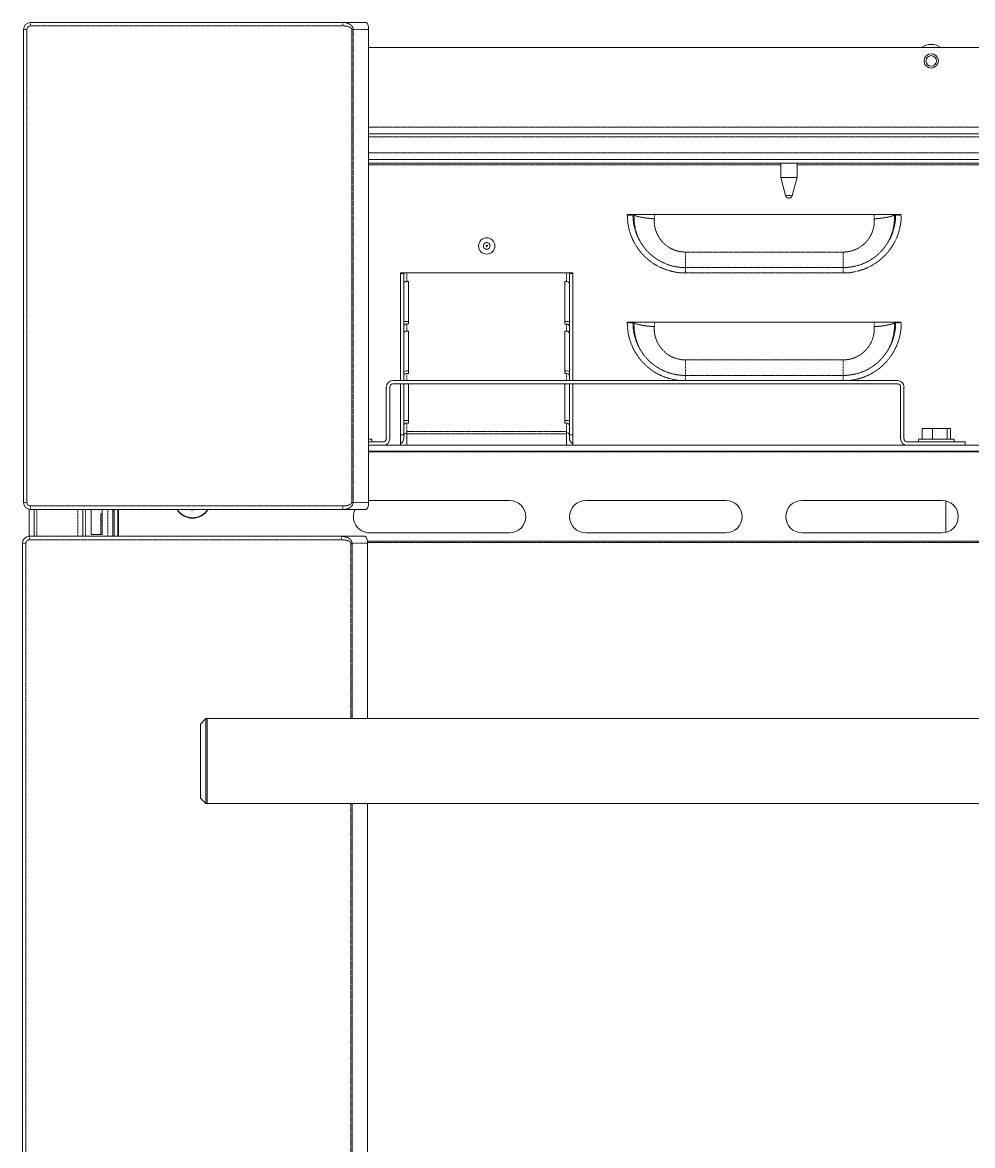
# Model space of a CAD drawing. Header units: millimetres. Extents: x 60499 to 556746, y 248297 to 497145.
# Drawn here: x 69369 to 78618, y 359847 to 370778 of the extents above; entities that cross this region are included whole.
import ezdxf

# ---------------------------------------------------------------- set-up
doc = ezdxf.new("R2010")
doc.units = ezdxf.units.MM
doc.linetypes.add('PHANTOM', pattern=[20, 10, -2, 2, -2, 2, -2])

msp = doc.modelspace()

# ---------------------------------------------------------------- linework, layer by layer
at = {"color": 7, "lineweight": 13, "ltscale": 0.03937}
for p, q in [((69380, 370711), (69380, 366106)), ((69447, 370778), (72487, 370778)), ((72739, 366106), (72739, 370711)), ((90955, 370535), (72739, 370535)), ((72739, 369695), (90955, 369695)), ((72739, 369446), (90955, 369446)), ((90955, 369443), (72739, 369443)), ((90955, 369410), (72739, 369410)), ((75298, 368910), (77883, 368910)), ((73048, 368343), (74728, 368343)), ((73048, 367293), (73048, 368343)), ((73081, 368335), (73081, 367293)), ((74694, 368335), (74694, 367293)), ((74727, 367293), (74727, 368335)), ((74728, 367293), (74728, 368343)), ((75298, 367861), (77883, 367861)), ((77888, 367293), (72974, 367293)), ((77888, 367260), (72974, 367260)), ((72739, 366663), (90955, 366663)), ((72739, 366598), (90955, 366598)), ((72747, 366125), (74111, 366125)), ((74852, 366125), (76217, 366125)), ((76957, 366125), (78322, 366125)), ((72487, 366039), (69447, 366039)), ((69436, 365777), (72476, 365777)), ((74111, 365811), (72747, 365811)), ((76217, 365811), (74852, 365811)), ((78322, 365811), (76957, 365811)), ((69369, 365709), (69369, 347893)), ((90996, 365730), (72727, 365730)), ((72728, 364002), (72728, 365709)), ((71167, 364002), (92555, 364002)), ((71167, 363175), (92555, 363175)), ((72728, 347893), (72728, 363175))]:
    msp.add_line(p, q, dxfattribs=at)
at = {"color": 7, "linetype": 'PHANTOM', "lineweight": 13, "ltscale": 0.001}
for p, q in [((69380, 370711), (69413, 370711)), ((69380, 366106), (69413, 366106))]:
    msp.add_line(p, q, dxfattribs=at)
at = {"color": 7, "linetype": 'PHANTOM', "lineweight": 13, "ltscale": 0.03937}
for p, q in [((69413, 370711), (69413, 366106)), ((69447, 370745), (72487, 370745)), ((72575, 366106), (72575, 370711)), ((72588, 366106), (72588, 370711)), ((72739, 369758), (90955, 369758)), ((90955, 369666), (72739, 369666)), ((72739, 369509), (90955, 369509)), ((72739, 369391), (76750, 369391)), ((76909, 369391), (81789, 369391)), ((77358, 368543), (75823, 368543)), ((75823, 368392), (77358, 368392)), ((75823, 368340), (77358, 368340)), ((77358, 367494), (75823, 367494)), ((75823, 367342), (77358, 367342)), ((73110, 366797), (74664, 366797)), ((73110, 366775), (74664, 366775)), ((72739, 366604), (90955, 366604)), ((72487, 366073), (69447, 366073)), ((69402, 365709), (69402, 347893)), ((69436, 365743), (72476, 365743)), ((72564, 364002), (72564, 365709)), ((72577, 364002), (72577, 365709)), ((90994, 365718), (72728, 365718)), ((72564, 347893), (72564, 363175)), ((72577, 347893), (72577, 363175))]:
    msp.add_line(p, q, dxfattribs=at)
at = {"color": 7, "linetype": 'PHANTOM', "lineweight": 13, "ltscale": 0.000999991}
for p, q in [((69447, 370778), (69447, 370745)), ((72487, 370778), (72487, 370745)), ((69447, 366039), (69447, 366073)), ((72487, 366039), (72487, 366073)), ((69436, 365777), (69436, 365743)), ((72476, 365777), (72476, 365743)), ((69369, 365709), (69402, 365709))]:
    msp.add_line(p, q, dxfattribs=at)
at = {"color": 7, "lineweight": 13, "ltscale": 0.006643}
for p, q in [((72710, 370778), (72487, 370778)), ((72710, 366039), (72487, 366039)), ((72699, 365777), (72476, 365777))]:
    msp.add_line(p, q, dxfattribs=at)
at = {"color": 7, "linetype": 'PHANTOM', "lineweight": 13, "ltscale": 0.000382701}
for p, q in [((72588, 370711), (72575, 370711)), ((72588, 366106), (72575, 366106))]:
    msp.add_line(p, q, dxfattribs=at)
at = {"color": 7, "linetype": 'PHANTOM', "lineweight": 13, "ltscale": 0.004504}
for p, q in [((72739, 370711), (72588, 370711)), ((72739, 366106), (72588, 366106)), ((72728, 365709), (72577, 365709))]:
    msp.add_line(p, q, dxfattribs=at)
at = {"color": 7, "lineweight": 13, "ltscale": 8.7708e-05}
for p, q in [((76750, 369446), (76750, 369443)), ((76909, 369446), (76909, 369443))]:
    msp.add_line(p, q, dxfattribs=at)
at = {"color": 7, "lineweight": 13, "ltscale": 0.004217}
for p, q in [((76750, 369410), (76750, 369268)), ((76909, 369410), (76909, 369268))]:
    msp.add_line(p, q, dxfattribs=at)
at = {"color": 7, "lineweight": 13, "ltscale": 0.002139}
msp.add_line((76750, 369268), (76822, 369268), dxfattribs=at)
at = {"color": 7, "lineweight": 13, "ltscale": 0.005396}
for p, q in [((76797, 369093), (76750, 369268)), ((76862, 369093), (76909, 369268))]:
    msp.add_line(p, q, dxfattribs=at)
at = {"color": 7, "lineweight": 13, "ltscale": 0.002586}
msp.add_line((76822, 369268), (76909, 369268), dxfattribs=at)
at = {"color": 7, "linetype": 'PHANTOM', "lineweight": 13, "ltscale": 0.000874347}
msp.add_line((76797, 369093), (76827, 369093), dxfattribs=at)
at = {"color": 7, "lineweight": 13, "ltscale": 0.000204432}
for p, q in [((76830, 369068), (76823, 369068)), ((76836, 369068), (76829, 369068))]:
    msp.add_line(p, q, dxfattribs=at)
at = {"color": 7, "lineweight": 13, "ltscale": 0.000169739}
msp.add_line((76829, 369068), (76823, 369068), dxfattribs=at)
at = {"color": 7, "linetype": 'PHANTOM', "lineweight": 13, "ltscale": 0.001053}
msp.add_line((76862, 369093), (76827, 369093), dxfattribs=at)
at = {"color": 7, "linetype": 'PHANTOM', "lineweight": 13, "ltscale": 4.3854e-06}
msp.add_line((76862, 369093), (76862, 369093), dxfattribs=at)
at = {"color": 7, "linetype": 'PHANTOM', "lineweight": 13, "ltscale": 0.000199926}
for p, q in [((75257, 368910), (75257, 368904)), ((75312, 368910), (75312, 368904)), ((77869, 368904), (77869, 368910)), ((77924, 368904), (77924, 368910)), ((75257, 367861), (75257, 367854)), ((75312, 367861), (75312, 367854)), ((77869, 367854), (77869, 367861)), ((77924, 367854), (77924, 367861))]:
    msp.add_line(p, q, dxfattribs=at)
at = {"color": 7, "lineweight": 13, "ltscale": 0.001225}
for p, q in [((75298, 368910), (75257, 368910)), ((77883, 368910), (77924, 368910)), ((75298, 367861), (75257, 367861)), ((77883, 367861), (77924, 367861))]:
    msp.add_line(p, q, dxfattribs=at)
at = {"color": 7, "linetype": 'PHANTOM', "lineweight": 13, "ltscale": 0.001644}
for p, q in [((75312, 368904), (75257, 368904)), ((77869, 368904), (77924, 368904)), ((75312, 367854), (75257, 367854)), ((77869, 367854), (77924, 367854))]:
    msp.add_line(p, q, dxfattribs=at)
at = {"color": 7, "linetype": 'PHANTOM', "lineweight": 13, "ltscale": 0.000311003}
for p, q in [((75322, 368904), (75312, 368904)), ((77858, 368904), (77869, 368904)), ((75322, 367854), (75312, 367854)), ((77858, 367854), (77869, 367854))]:
    msp.add_line(p, q, dxfattribs=at)
at = {"color": 7, "linetype": 'PHANTOM', "lineweight": 13, "ltscale": 0.000200338}
for p, q in [((75322, 368904), (75323, 368910)), ((75322, 367854), (75323, 367861))]:
    msp.add_line(p, q, dxfattribs=at)
at = {"color": 7, "linetype": 'PHANTOM', "lineweight": 13, "ltscale": 0.001288}
for p, q in [((75520, 368867), (75522, 368910)), ((77658, 368910), (77661, 368867)), ((75520, 367817), (75522, 367861)), ((77658, 367861), (77661, 367817))]:
    msp.add_line(p, q, dxfattribs=at)
at = {"color": 7, "linetype": 'PHANTOM', "lineweight": 13, "ltscale": 0.000200339}
for p, q in [((77858, 368910), (77858, 368904)), ((77858, 367861), (77858, 367854))]:
    msp.add_line(p, q, dxfattribs=at)
at = {"color": 7, "linetype": 'PHANTOM', "lineweight": 13, "ltscale": 0.004503}
for p, q in [((75823, 368543), (75823, 368392)), ((77358, 368543), (77358, 368392)), ((75823, 367494), (75823, 367342)), ((77358, 367494), (77358, 367342))]:
    msp.add_line(p, q, dxfattribs=at)
at = {"color": 7, "linetype": 'PHANTOM', "lineweight": 13, "ltscale": 0.001565}
for p, q in [((75823, 368392), (75823, 368340)), ((77358, 368392), (77358, 368340))]:
    msp.add_line(p, q, dxfattribs=at)
at = {"color": 7, "lineweight": 13, "ltscale": 0.000990019}
for p, q in [((73048, 368335), (73081, 368335)), ((78547, 366663), (78547, 366696))]:
    msp.add_line(p, q, dxfattribs=at)
at = {"color": 7, "linetype": 'PHANTOM', "lineweight": 13, "ltscale": 0.002554}
msp.add_line((73110, 368343), (73110, 368257), dxfattribs=at)
at = {"color": 7, "linetype": 'PHANTOM', "lineweight": 13, "ltscale": 0.002562}
msp.add_line((74665, 368343), (74665, 368256), dxfattribs=at)
at = {"color": 7, "lineweight": 13, "ltscale": 0.000990004}
msp.add_line((74694, 368335), (74727, 368335), dxfattribs=at)
at = {"color": 7, "lineweight": 13, "ltscale": 0.00047876}
for p, q in [((73110, 368257), (73126, 368257)), ((74665, 368256), (74649, 368256)), ((74665, 367868), (74648, 367868)), ((73110, 367775), (73126, 367775)), ((73110, 367387), (73126, 367387)), ((73110, 367361), (73126, 367361)), ((74664, 367361), (74648, 367361)), ((73110, 366904), (73126, 366904)), ((74664, 366879), (74648, 366879))]:
    msp.add_line(p, q, dxfattribs=at)
at = {"color": 7, "lineweight": 13, "ltscale": 0.012301}
for p, q in [((73126, 367844), (73126, 368257)), ((74649, 368256), (74648, 367843)), ((73126, 367361), (73126, 367775)), ((74648, 367774), (74648, 367361))]:
    msp.add_line(p, q, dxfattribs=at)
at = {"color": 7, "lineweight": 13, "ltscale": 0.000478729}
msp.add_line((73110, 367869), (73126, 367869), dxfattribs=at)
at = {"color": 7, "linetype": 'PHANTOM', "lineweight": 13, "ltscale": 0.00205}
for p, q in [((73110, 367844), (73110, 367775)), ((74665, 367843), (74665, 367774)), ((73110, 367361), (73110, 367293))]:
    msp.add_line(p, q, dxfattribs=at)
at = {"color": 7, "lineweight": 13, "ltscale": 0.00047873}
for p, q in [((73110, 367844), (73126, 367844)), ((73110, 366879), (73126, 366879))]:
    msp.add_line(p, q, dxfattribs=at)
at = {"color": 7, "lineweight": 13, "ltscale": 0.000478745}
for p, q in [((74665, 367843), (74648, 367843)), ((74665, 367774), (74648, 367774)), ((74664, 367386), (74648, 367386)), ((74664, 366904), (74648, 366904))]:
    msp.add_line(p, q, dxfattribs=at)
at = {"color": 7, "linetype": 'PHANTOM', "lineweight": 13, "ltscale": 0.002036}
msp.add_line((74664, 367361), (74664, 367293), dxfattribs=at)
at = {"color": 7, "linetype": 'PHANTOM', "lineweight": 13, "ltscale": 0.001475}
for p, q in [((75823, 367342), (75823, 367293)), ((77358, 367342), (77358, 367293))]:
    msp.add_line(p, q, dxfattribs=at)
at = {"color": 7, "lineweight": 13, "ltscale": 0.01502}
for p, q in [((72911, 367230), (72911, 366726)), ((72945, 366726), (72945, 367230)), ((77917, 366726), (77917, 367230)), ((77950, 367230), (77950, 366726))]:
    msp.add_line(p, q, dxfattribs=at)
at = {"color": 7, "lineweight": 13, "ltscale": 0.01776}
for p, q in [((73048, 366663), (73048, 367260)), ((74728, 366663), (74728, 367260))]:
    msp.add_line(p, q, dxfattribs=at)
at = {"color": 7, "lineweight": 13, "ltscale": 0.014732}
msp.add_line((73081, 367260), (73081, 366765), dxfattribs=at)
at = {"color": 7, "lineweight": 13, "ltscale": 0.011318}
msp.add_line((73126, 366879), (73126, 367260), dxfattribs=at)
at = {"color": 7, "lineweight": 13, "ltscale": 0.011325}
msp.add_line((74648, 367260), (74648, 366879), dxfattribs=at)
at = {"color": 7, "lineweight": 13, "ltscale": 0.01474}
for p, q in [((74694, 367260), (74694, 366764)), ((74727, 366764), (74727, 367260))]:
    msp.add_line(p, q, dxfattribs=at)
at = {"color": 7, "linetype": 'PHANTOM', "lineweight": 13, "ltscale": 0.002996}
msp.add_line((73110, 366879), (73110, 366779), dxfattribs=at)
at = {"color": 7, "linetype": 'PHANTOM', "lineweight": 13, "ltscale": 0.002754}
msp.add_line((74664, 366879), (74664, 366787), dxfattribs=at)
at = {"color": 7, "lineweight": 13, "ltscale": 0.000975752}
msp.add_line((73081, 366765), (73048, 366765), dxfattribs=at)
at = {"color": 7, "lineweight": 13, "ltscale": 0.000984252}
for p, q in [((73081, 366765), (73081, 366732)), ((74694, 366731), (74694, 366764)), ((74727, 366731), (74727, 366764))]:
    msp.add_line(p, q, dxfattribs=at)
at = {"color": 7, "lineweight": 13, "ltscale": 0.000242098}
msp.add_line((73081, 366757), (73081, 366765), dxfattribs=at)
at = {"color": 7, "lineweight": 13, "ltscale": 0.000660453}
msp.add_line((73110, 366775), (73110, 366797), dxfattribs=at)
at = {"color": 7, "lineweight": 13, "ltscale": 1.00023e-05}
for p, q in [((73110, 366779), (73110, 366779)), ((74664, 366778), (74664, 366778))]:
    msp.add_line(p, q, dxfattribs=at)
at = {"color": 7, "lineweight": 13, "ltscale": 0.003343}
msp.add_line((73110, 366663), (73110, 366775), dxfattribs=at)
at = {"color": 7, "lineweight": 13, "ltscale": 0.000660333}
msp.add_line((74664, 366775), (74664, 366797), dxfattribs=at)
at = {"color": 7, "lineweight": 13, "ltscale": 0.000557607}
msp.add_line((74664, 366797), (74664, 366778), dxfattribs=at)
at = {"color": 7, "lineweight": 13, "ltscale": 0.000242218}
msp.add_line((74664, 366778), (74664, 366787), dxfattribs=at)
at = {"color": 7, "lineweight": 13, "ltscale": 0.003336}
msp.add_line((74664, 366663), (74664, 366775), dxfattribs=at)
at = {"color": 7, "lineweight": 13, "ltscale": 0.000989989}
msp.add_line((74694, 366764), (74727, 366764), dxfattribs=at)
at = {"color": 7, "lineweight": 13, "ltscale": 0.003}
for p, q in [((78127, 366724), (78127, 366825)), ((78127, 366724), (78127, 366825)), ((78227, 366724), (78227, 366825)), ((78370, 366724), (78370, 366825)), ((78403, 366724), (78403, 366825))]:
    msp.add_line(p, q, dxfattribs=at)
at = {"color": 7, "lineweight": 13, "ltscale": 0.002968}
msp.add_line((78127, 366825), (78227, 366825), dxfattribs=at)
at = {"color": 7, "lineweight": 13, "ltscale": 0.004261}
msp.add_line((78227, 366825), (78370, 366825), dxfattribs=at)
at = {"color": 7, "lineweight": 13, "ltscale": 0.000993263}
msp.add_line((78370, 366825), (78403, 366825), dxfattribs=at)
at = {"color": 7, "lineweight": 13, "ltscale": 0.00093418}
msp.add_line((72739, 366724), (72770, 366724), dxfattribs=at)
at = {"color": 7, "lineweight": 13, "ltscale": 0.000225848}
msp.add_line((72747, 366698), (72739, 366698), dxfattribs=at)
at = {"color": 7, "lineweight": 13, "ltscale": 0.004259}
for p, q in [((72739, 366696), (72882, 366696)), ((72739, 366663), (72882, 366663))]:
    msp.add_line(p, q, dxfattribs=at)
at = {"color": 7, "lineweight": 13, "ltscale": 0.000225968}
msp.add_line((72747, 366696), (72739, 366696), dxfattribs=at)
at = {"color": 7, "lineweight": 13, "ltscale": 0.000708332}
msp.add_line((72770, 366698), (72747, 366698), dxfattribs=at)
at = {"color": 7, "lineweight": 13, "ltscale": 6.24769e-05}
for p, q in [((72747, 366698), (72747, 366696)), ((72765, 366698), (72765, 366696)), ((78097, 366698), (78097, 366696)), ((78097, 366698), (78097, 366696)), ((78177, 366698), (78177, 366696)), ((78233, 366698), (78233, 366696)), ((78277, 366698), (78277, 366696)), ((78309, 366698), (78309, 366696)), ((78329, 366698), (78329, 366696)), ((78415, 366698), (78415, 366696)), ((78433, 366698), (78433, 366696))]:
    msp.add_line(p, q, dxfattribs=at)
at = {"color": 7, "lineweight": 13, "ltscale": 0.000539705}
msp.add_line((72765, 366696), (72747, 366696), dxfattribs=at)
at = {"color": 7, "lineweight": 13, "ltscale": 0.000774954}
for p, q in [((72770, 366698), (72770, 366724)), ((78091, 366698), (78091, 366724)), ((78091, 366698), (78091, 366724)), ((78439, 366698), (78439, 366724))]:
    msp.add_line(p, q, dxfattribs=at)
at = {"color": 7, "lineweight": 13, "ltscale": 0.016885}
for p, q in [((77980, 366696), (78547, 366696)), ((77980, 366663), (78547, 366663))]:
    msp.add_line(p, q, dxfattribs=at)
at = {"color": 7, "lineweight": 13, "ltscale": 0.006485}
msp.add_line((78309, 366724), (78091, 366724), dxfattribs=at)
at = {"color": 7, "lineweight": 13, "ltscale": 0.000168658}
msp.add_line((78097, 366698), (78091, 366698), dxfattribs=at)
at = {"color": 7, "lineweight": 13, "ltscale": 0.002393}
for p, q in [((78177, 366698), (78097, 366698)), ((78177, 366696), (78097, 366696))]:
    msp.add_line(p, q, dxfattribs=at)
at = {"color": 7, "lineweight": 13, "ltscale": 0.003924}
msp.add_line((78309, 366698), (78177, 366698), dxfattribs=at)
at = {"color": 7, "lineweight": 13, "ltscale": 0.00164}
msp.add_line((78233, 366696), (78177, 366696), dxfattribs=at)
at = {"color": 7, "lineweight": 13, "ltscale": 0.000954605}
msp.add_line((78309, 366696), (78277, 366696), dxfattribs=at)
at = {"color": 7, "lineweight": 13, "ltscale": 0.003865}
msp.add_line((78309, 366724), (78439, 366724), dxfattribs=at)
at = {"color": 7, "lineweight": 13, "ltscale": 0.003156}
msp.add_line((78415, 366698), (78309, 366698), dxfattribs=at)
at = {"color": 7, "lineweight": 13, "ltscale": 0.002564}
msp.add_line((78415, 366696), (78329, 366696), dxfattribs=at)
at = {"color": 7, "lineweight": 13, "ltscale": 0.000708362}
msp.add_line((78439, 366698), (78415, 366698), dxfattribs=at)
at = {"color": 7, "lineweight": 13, "ltscale": 0.000539675}
msp.add_line((78433, 366696), (78415, 366696), dxfattribs=at)
at = {"color": 7, "lineweight": 13, "ltscale": 0.009109}
msp.add_line((78359, 366121), (78359, 365815), dxfattribs=at)
at = {"color": 7, "lineweight": 13, "ltscale": 0.007853}
msp.add_line((69434, 366040), (69434, 365776), dxfattribs=at)
at = {"color": 7, "lineweight": 13, "ltscale": 0.007814}
for p, q in [((69482, 366039), (69482, 365777)), ((69958, 366039), (69958, 365777)), ((70250, 366039), (70250, 365777)), ((70262, 365777), (70262, 366039)), ((70296, 366039), (70296, 365777)), ((70303, 366039), (70303, 365777))]:
    msp.add_line(p, q, dxfattribs=at)
at = {"color": 7, "linetype": 'PHANTOM', "lineweight": 13, "ltscale": 0.007814}
for p, q in [((69508, 365777), (69508, 366039)), ((69909, 366039), (69909, 365777)), ((69984, 365777), (69984, 366039)), ((70200, 366039), (70200, 365777))]:
    msp.add_line(p, q, dxfattribs=at)
at = {"color": 7, "lineweight": 13, "ltscale": 0.007289}
for p, q in [((70039, 365794), (70039, 366039)), ((70144, 366039), (70144, 365794))]:
    msp.add_line(p, q, dxfattribs=at)
at = {"color": 7, "lineweight": 13, "ltscale": 0.000331398}
for p, q in [((70144, 365995), (70133, 365995)), ((70144, 365926), (70133, 365926))]:
    msp.add_line(p, q, dxfattribs=at)
at = {"color": 7, "lineweight": 13, "ltscale": 0.002048}
msp.add_line((70133, 365926), (70133, 365995), dxfattribs=at)
at = {"color": 7, "lineweight": 13, "ltscale": 0.000306077}
msp.add_line((70260, 366026), (70250, 366026), dxfattribs=at)
at = {"color": 7, "lineweight": 13, "ltscale": 0.001516}
msp.add_line((70260, 366026), (70260, 365975), dxfattribs=at)
at = {"color": 7, "lineweight": 13, "ltscale": 6.2507e-05}
for p, q in [((70260, 366026), (70262, 366026)), ((70260, 365975), (70262, 365975)), ((70260, 365902), (70262, 365902)), ((70260, 365861), (70262, 365861)), ((70260, 365852), (70262, 365852)), ((70260, 365844), (70262, 365844)), ((70260, 365803), (70262, 365803))]:
    msp.add_line(p, q, dxfattribs=at)
at = {"color": 7, "lineweight": 13, "ltscale": 0.003939}
msp.add_line((70133, 365794), (70133, 365926), dxfattribs=at)
at = {"color": 7, "lineweight": 13, "ltscale": 0.003659}
msp.add_line((70260, 365975), (70260, 365852), dxfattribs=at)
at = {"color": 7, "lineweight": 13, "ltscale": 0.003125}
msp.add_line((70039, 365794), (70144, 365794), dxfattribs=at)
at = {"color": 7, "lineweight": 13, "ltscale": 0.002262}
msp.add_line((70260, 365852), (70260, 365777), dxfattribs=at)
at = {"color": 7, "linetype": 'PHANTOM', "lineweight": 13, "ltscale": 0.000382671}
msp.add_line((72577, 365709), (72564, 365709), dxfattribs=at)
at = {"color": 7, "lineweight": 13, "ltscale": 0.002227}
for p, q in [((71101, 363949), (71154, 364002)), ((71101, 363228), (71154, 363175))]:
    msp.add_line(p, q, dxfattribs=at)
at = {"color": 7, "lineweight": 13, "ltscale": 0.010728}
for p, q in [((71101, 363949), (71101, 363589)), ((71101, 363589), (71101, 363228))]:
    msp.add_line(p, q, dxfattribs=at)
at = {"color": 7, "lineweight": 13, "ltscale": 0.012303}
for p, q in [((71154, 364002), (71154, 363589)), ((71167, 363589), (71167, 364002)), ((71167, 364002), (71167, 363589)), ((71154, 363589), (71154, 363175)), ((71167, 363175), (71167, 363589)), ((71167, 363589), (71167, 363175))]:
    msp.add_line(p, q, dxfattribs=at)
at = {"color": 7, "lineweight": 13, "ltscale": 0.000393695}
for p, q in [((71167, 364002), (71154, 364002)), ((71167, 363175), (71154, 363175))]:
    msp.add_line(p, q, dxfattribs=at)
at = {"color": 7, "linetype": 'PHANTOM', "lineweight": 13, "ltscale": 0.03937}
for points in [[(72575, 370711), (72572, 370719), (72568, 370724), (72562, 370728), (72555, 370732), (72540, 370738), (72524, 370742), (72505, 370744), (72487, 370745)], [(75823, 368543), (75786, 368546), (75750, 368552), (75715, 368563), (75682, 368578), (75650, 368597), (75623, 368618), (75598, 368642), (75577, 368669), (75558, 368699), (75543, 368730), (75531, 368762), (75523, 368797), (75519, 368832), (75520, 368867)], [(77661, 368867), (77661, 368836), (77658, 368801), (77651, 368767), (77640, 368734), (77625, 368703), (77607, 368673), (77585, 368646), (77564, 368624), (77540, 368604), (77514, 368587), (77486, 368572), (77456, 368560), (77425, 368551), (77393, 368545), (77358, 368543)], [(75823, 368340), (75776, 368341), (75730, 368347), (75684, 368357), (75639, 368370), (75595, 368387), (75553, 368407), (75512, 368431), (75474, 368459), (75438, 368489), (75401, 368526), (75368, 368566), (75339, 368610)], [(75823, 368392), (75774, 368394), (75729, 368401), (75683, 368411), (75639, 368426), (75597, 368445), (75556, 368467), (75534, 368481), (75513, 368497), (75485, 368519), (75460, 368543), (75436, 368569), (75410, 368603), (75386, 368638)], [(77794, 368638), (77770, 368602), (77743, 368567), (77713, 368535), (77680, 368506), (77645, 368480), (77608, 368457), (77566, 368436), (77522, 368419), (77477, 368406), (77430, 368397), (77384, 368393), (77358, 368392)], [(77842, 368610), (77821, 368579), (77799, 368549), (77775, 368521), (77741, 368488), (77705, 368457), (77666, 368430), (77625, 368406), (77576, 368383), (77526, 368365), (77474, 368352), (77422, 368343), (77369, 368340), (77358, 368340)], [(75823, 367494), (75786, 367496), (75750, 367503), (75715, 367513), (75682, 367528), (75650, 367547), (75623, 367569), (75598, 367593), (75577, 367620), (75558, 367649), (75543, 367680), (75531, 367713), (75523, 367747), (75519, 367782), (75520, 367817)], [(77661, 367817), (77661, 367786), (77658, 367752), (77651, 367718), (77640, 367685), (77625, 367653), (77607, 367624), (77585, 367596), (77564, 367574), (77540, 367554), (77514, 367537), (77486, 367522), (77456, 367510), (77425, 367501), (77393, 367496), (77358, 367494)], [(75764, 367293), (75711, 367301), (75659, 367314), (75608, 367332), (75559, 367354), (75512, 367381), (75474, 367409), (75438, 367439), (75401, 367476), (75368, 367517), (75339, 367560)], [(75823, 367342), (75774, 367345), (75729, 367351), (75683, 367362), (75639, 367376), (75597, 367395), (75556, 367417), (75534, 367432), (75513, 367447), (75485, 367469), (75460, 367493), (75436, 367519), (75410, 367553), (75386, 367589)], [(77794, 367589), (77770, 367552), (77743, 367518), (77713, 367486), (77680, 367457), (77645, 367430), (77608, 367407), (77566, 367386), (77522, 367369), (77477, 367356), (77430, 367348), (77384, 367343), (77358, 367342)], [(77842, 367560), (77821, 367529), (77799, 367499), (77775, 367471), (77741, 367438), (77705, 367407), (77666, 367380), (77625, 367356), (77600, 367344), (77575, 367333), (77550, 367323), (77523, 367314), (77470, 367301), (77416, 367293)], [(72564, 365709), (72562, 365717), (72558, 365722), (72552, 365727), (72545, 365730), (72529, 365736), (72513, 365740), (72495, 365742), (72476, 365743)]]:
    msp.add_lwpolyline(points, dxfattribs=at)
at = {"color": 7, "lineweight": 13, "ltscale": 0.03937}
for points in [[(72720, 370776), (72715, 370778), (72710, 370778)], [(72720, 366042), (72715, 366039), (72710, 366039)], [(72709, 365774), (72704, 365776), (72699, 365777)]]:
    msp.add_lwpolyline(points, dxfattribs=at)
for centre, radius in [((78215, 370404), 69.7), ((78215, 370404), 51.2), ((73888, 368603), 79.4), ((73888, 368603), 6.3)]:
    msp.add_circle(centre, radius, dxfattribs=at)
at = {"color": 7, "linetype": 'PHANTOM', "lineweight": 13, "ltscale": 0.03937}
msp.add_circle((73888, 368603), 32.4, dxfattribs=at)
at = {"color": 7, "lineweight": 13, "ltscale": 0.03937}
for centre, radius, start, end in [((69447, 370711), 67.2, 90, 180), ((78215, 370404), 161, 54.0857, 125.9143), ((76830, 369101), 33.6, 195, 259.1931), ((76830, 369101), 33.6, 280.8069, 345), ((72974, 367230), 62.7, 90, 180), ((72974, 367230), 29.4, 90, 180), ((77888, 367230), 62.7, 0, 90), ((77888, 367230), 29.4, 0, 90), ((72882, 366726), 62.7, 270, 0), ((72882, 366726), 29.4, 270, 0), ((73018, 366732), 62.7, 298.4828, 359.9902), ((74756, 366731), 62.7, 179.9902, 242.5198), ((74756, 366731), 29.4, 179.9902, 190.4128), ((77980, 366726), 62.7, 180, 270), ((77980, 366726), 29.4, 180, 270), ((69447, 366106), 67.2, 180, 270), ((72747, 365968), 157, 90, 92.7918), ((74111, 365968), 157, 270, 90), ((74852, 365968), 157, 90, 270), ((76217, 365968), 157, 270, 90), ((76957, 365968), 157, 90, 270), ((78322, 365968), 157, 270, 90), ((71024, 366131), 178, 210.8846, 329.1154), ((72747, 365968), 157, 153.1849, 270), ((69436, 365709), 67.2, 90, 180)]:
    msp.add_arc(centre, radius, start, end, dxfattribs=at)
at = {"color": 7, "linetype": 'PHANTOM', "lineweight": 13, "ltscale": 0.03937}
for centre, radius, start, end in [((69447, 370711), 33.6, 90, 180), ((75823, 368904), 566, 179.9993, 211.2857), ((75823, 368904), 511, 179.999, 211.2859), ((75824, 368884), 502, 177.7717, 209.286), ((77358, 368904), 511, 328.7141, 0.001), ((77356, 368884), 502, 330.7143, 2.2284), ((77358, 368904), 566, 328.7144, 0.0006), ((75823, 367854), 566, 179.9993, 211.2857), ((75823, 367854), 511, 179.999, 211.2859), ((75824, 367834), 502, 177.7717, 209.286), ((77356, 367834), 502, 330.7143, 2.2284), ((77358, 367854), 511, 328.7141, 0.001), ((77358, 367854), 566, 328.7144, 0.0006), ((69447, 366106), 33.6, 180, 270), ((71024, 366131), 174, 211.8043, 328.1957), ((71024, 366131), 96.3, 252.124, 287.876), ((71024, 366131), 92.5, 262.0409, 277.9591), ((69436, 365709), 33.6, 90, 180)]:
    msp.add_arc(centre, radius, start, end, dxfattribs=at)
for centre, major_axis, ratio, start_param, end_param in [((72487, 370711), (101, 0), 0.667599, 6.283181, 7.853969), ((75520, 368904), (210, -13), 0.173302, 3.496256, 4.723511), ((77661, 368904), (-210, -13), 0.173302, 1.559675, 2.786929), ((75520, 367854), (210, -13), 0.173302, 3.496256, 4.723511), ((77661, 367854), (-210, -13), 0.173302, 1.559675, 2.786929), ((72487, 366106), (87.8, 0), 0.382683, 4.712402, 6.283185), ((72487, 366106), (101, 0), 0.667599, 4.712396, 6.283187), ((72476, 365709), (101, 0), 0.667599, 6.283181, 7.853969)]:
    msp.add_ellipse(centre, major_axis=major_axis, ratio=ratio, start_param=start_param, end_param=end_param, dxfattribs=at)
at = {"color": 7, "lineweight": 13, "ltscale": 0.03937}
for centre, major_axis, ratio, start_param, end_param in [((72713, 370711), (0, -67.2), 0.382683, 1.570796, 2.865394), ((73110, 368335), (62.7, 0), 0.75471, 2.989198, 3.060015), ((73110, 368335), (29.4, 0), 0.75471, 2.812042, 3.141593), ((74665, 368335), (-29.4, 0), 0.75471, 3.141593, 3.484339), ((74665, 368335), (-62.7, 0), 0.75471, 3.141593, 3.300131), ((73110, 368235), (29.4, 0), 0.75471, 1.570796, 3.141593), ((74665, 368234), (-29.4, 0), 0.75471, 3.141593, 4.712389), ((73110, 367821), (62.7, 0), 0.75471, 1.570796, 2.059146), ((73110, 367821), (29.4, 0), 0.75471, 1.570796, 3.141593), ((74665, 367821), (-62.7, 0), 0.75471, 4.22404, 4.712389), ((74665, 367821), (-29.4, 0), 0.75471, 3.141593, 4.712389), ((73110, 367752), (29.4, 0), 0.75471, 1.570796, 3.141593), ((74665, 367752), (-29.4, 0), 0.75471, 3.141593, 4.712389), ((73110, 367339), (62.7, 0), 0.75471, 1.570796, 2.059146), ((73110, 367339), (29.4, 0), 0.75471, 1.570796, 3.141593), ((74664, 367339), (-62.7, 0), 0.75471, 4.22404, 4.712389), ((74664, 367339), (-29.4, 0), 0.75471, 3.141593, 4.712389), ((73110, 366857), (62.7, 0), 0.75471, 1.570796, 2.059146), ((73110, 366857), (29.4, 0), 0.75471, 1.570796, 3.141593), ((74664, 366857), (-62.7, 0), 0.75471, 4.22404, 4.712389), ((74664, 366857), (-29.4, 0), 0.75471, 3.141593, 4.712389), ((73110, 366757), (-29.4, 0), 0.75471, 4.712389, 6.283185), ((74664, 366764), (-29.4, 0), 0.75471, 3.141593, 4.712389), ((74664, 366857), (-62.7, 0), 0.75471, 3.141593, 3.147173), ((72713, 366106), (0, -67.2), 0.382683, 0.276199, 1.570796), ((72702, 365709), (0, -67.2), 0.382684, 1.570796, 2.865394)]:
    msp.add_ellipse(centre, major_axis=major_axis, ratio=ratio, start_param=start_param, end_param=end_param, dxfattribs=at)

doc.saveas('drawing.dxf')
